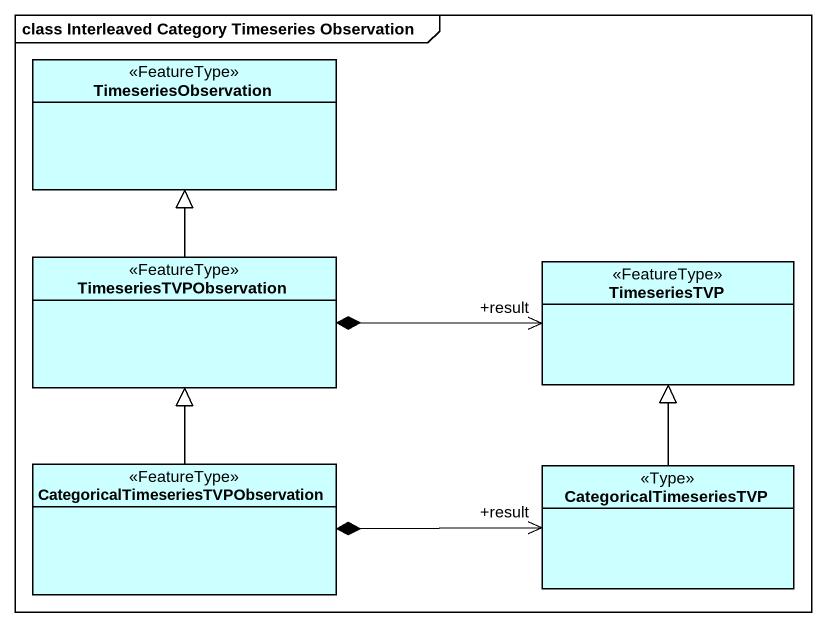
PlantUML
@startuml
mainframe class Interleaved Category Timeseries Observation
hide circle
hide empty members
class TimeseriesObservation <<FeatureType>> #CCFFFF
class TimeseriesTVPObservation <<FeatureType>> #CCFFFF
class TimeseriesTVP <<FeatureType>> #CCFFFF
class "CategoricalTimeseriesTVPObservation" as CategoricalTimeseriesTVPObse <<FeatureType>> #CCFFFF
class CategoricalTimeseriesTVP <<Type>> #CCFFFF
TimeseriesTVPObservation -up-|> TimeseriesObservation
TimeseriesTVPObservation *-right-> "+result" TimeseriesTVP
CategoricalTimeseriesTVPObse -up-|> TimeseriesTVPObservation
CategoricalTimeseriesTVPObse *-right-> "+result" CategoricalTimeseriesTVP
CategoricalTimeseriesTVP -up-|> TimeseriesTVP
@enduml
